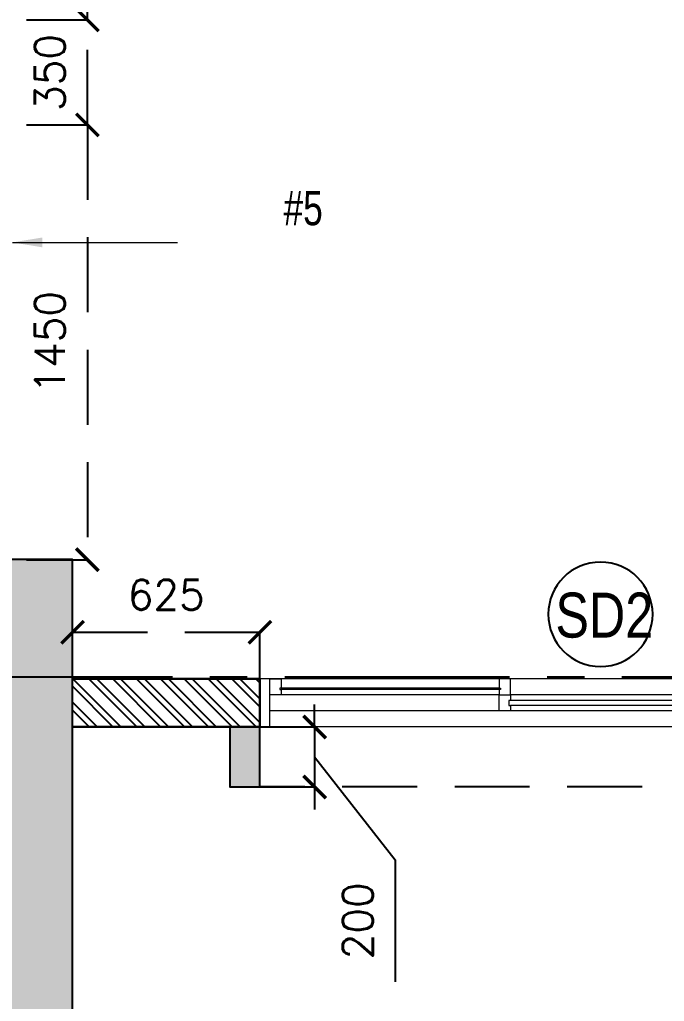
# Model space of a CAD drawing. Header units: millimetres. Extents: x 1180970 to 1231451, y -5737889 to -5695638.
# Drawn here: x 1218485 to 1220636, y -5718649 to -5715374 of the extents above; entities that cross this region are included whole.
import ezdxf
from ezdxf.enums import TextEntityAlignment as Align

# ---------------------------------------------------------------- set-up
doc = ezdxf.new("R2010")
doc.units = ezdxf.units.MM
doc.header["$LTSCALE"] = 1000
doc.header["$MEASUREMENT"] = 0
for name, pattern in [('3BHK-A$1$AUDIT_D_120904163729-0', [0]), ('AUDIT_D_120904163729-0', [0]), ('T8(T9 IS SIMILAR) - GROUND FLOOR - DIMENSION & TEXTING$0$HIDDEN', [0.375, 0.25, -0.125]), ('T8(T9 IS SIMILAR) - GROUND FLOOR ELEVATION$0$AUDIT_D_120904163729-0', [0]), ('T8(T9 IS SIMILAR) - GROUND FLOOR ELEVATION$1$HIDDEN', [0.375, 0.25, -0.125]), ('T8_REFUGE COLUMNS$0$CENTER2', [1.125, 0.75, -0.125, 0.125, -0.125])]:
    doc.linetypes.add(name, pattern=pattern)
doc.layers.get('0').update_dxf_attribs({"linetype": 'AUDIT_D_120904163729-0'})
for name, color, linetype in [('3BHK-A$1$A-HATCH -160', 251, '3BHK-A$1$AUDIT_D_120904163729-0'), ('T8(T9 IS SIMILAR) - GROUND FLOOR - DIMENSION & TEXTING$0$A-DIMENSIONS', 2, 'T8(T9 IS SIMILAR) - GROUND FLOOR - DIMENSION & TEXTING$0$HIDDEN'), ('T8(T9 IS SIMILAR) - GROUND FLOOR - DIMENSION & TEXTING$0$a-window-no', 125, 'Continuous'), ('T8(T9 IS SIMILAR) - GROUND FLOOR ELEVATION$0$A-DIM', 1, 'T8(T9 IS SIMILAR) - GROUND FLOOR ELEVATION$0$AUDIT_D_120904163729-0'), ('T8(T9 IS SIMILAR) - GROUND FLOOR ELEVATION$0$A-WALL HATCH', 252, 'T8(T9 IS SIMILAR) - GROUND FLOOR ELEVATION$0$AUDIT_D_120904163729-0'), ('T8(T9 IS SIMILAR) - GROUND FLOOR ELEVATION$0$A-WALL-FEATURES', 6, 'T8(T9 IS SIMILAR) - GROUND FLOOR ELEVATION$0$AUDIT_D_120904163729-0'), ('T8_REFUGE COLUMNS$0$A-CENTERLINE', 193, 'T8_REFUGE COLUMNS$0$CENTER2'), ('T8_REFUGE COLUMNS$0$A-RCC COLS', 3, 'Continuous')]:
    doc.layers.add(name, color=color, linetype=linetype)
for name, color, linetype, lineweight in [('3BHK-A$1$Window', 4, 'Continuous', 20), ('3BHK-A$2$A-WALL- 160', 6, 'Continuous', 30), ('T8(T9 IS SIMILAR) - GROUND FLOOR - DIMENSION & TEXTING$0$R0-18-10-2014-T1-1st Podium Floor Plan$0$Text', 2, 'Continuous', 0), ('T8(T9 IS SIMILAR) - GROUND FLOOR$0$D&W', 8, 'Continuous', 25)]:
    doc.layers.add(name, color=color, linetype=linetype, lineweight=lineweight)
doc.layers.add('T8_REFUGE COLUMNS$0$COL-HATCH', color=7, linetype='Continuous', lineweight=25, true_color=0xa3a3a3)
doc.styles.add('T8(T9 IS SIMILAR) - GROUND FLOOR - DIMENSION & TEXTING$0$ARIAL ARROW', font='swisscl.ttf')
doc.styles.add('T8(T9 IS SIMILAR) - GROUND FLOOR - DIMENSION & TEXTING$0$LODHA STANDERD', font='sanss___.ttf')
doc.styles.add('T8(T9 IS SIMILAR) - GROUND FLOOR - DIMENSION & TEXTING$0$Romans 1', font='romans.shx', dxfattribs={"height": 100})
doc.styles.add('T8(T9 IS SIMILAR) - GROUND FLOOR - DIMENSION & TEXTING$0$Tahoma', font='tahoma.ttf')
doc.styles.add('T8(T9 IS SIMILAR) - GROUND FLOOR ELEVATION$0$Romans 1', font='romans.shx', dxfattribs={"height": 100})
doc.dimstyles.new('T8(T9 IS SIMILAR) - GROUND FLOOR - DIMENSION & TEXTING$0$ALPINE S', dxfattribs={"dimscale": 0, "dimtxt": 100, "dimasz": 75, "dimexe": 0, "dimexo": 0, "dimgap": 75, "dimtad": 1, "dimdec": 0, "dimzin": 0, "dimdsep": 46, "dimtxsty": 'T8(T9 IS SIMILAR) - GROUND FLOOR - DIMENSION & TEXTING$0$Romans 1', "dimblk": 'T8(T9 IS SIMILAR) - GROUND FLOOR - DIMENSION & TEXTING$0$_ArchTick', "dimcen": 0.09, "dimclrd": 256, "dimclre": 256, "dimclrt": 7, "dimadec": 0, "dimazin": 0, "dimtfac": 1, "dimtdec": 0, "dimtofl": 0, "dimtmove": 1, "dimatfit": 0, "dimldrblk": 'T8(T9 IS SIMILAR) - GROUND FLOOR - DIMENSION & TEXTING$0$_Open90', "dimfxl": 1, "dimtolj": 1, "dimtzin": 0, "dimarcsym": 0})
doc.dimstyles.new('T8(T9 IS SIMILAR) - GROUND FLOOR - DIMENSION & TEXTING$0$SAMATA STD', dxfattribs={"dimtxt": 100, "dimasz": 50, "dimexe": 50, "dimexo": 50, "dimgap": 10, "dimtad": 0, "dimdec": 0, "dimrnd": 5, "dimzin": 0, "dimdsep": 46, "dimtxsty": 'T8(T9 IS SIMILAR) - GROUND FLOOR - DIMENSION & TEXTING$0$Tahoma', "dimblk": 'T8(T9 IS SIMILAR) - GROUND FLOOR - DIMENSION & TEXTING$0$_Origin2', "dimcen": -50, "dimdle": 50, "dimclrd": 7, "dimclre": 7, "dimclrt": 7, "dimadec": 0, "dimazin": 0, "dimtfac": 1, "dimtdec": 0, "dimtmove": 1, "dimatfit": 3, "dimfxl": 150, "dimtfill": 1, "dimtolj": 1, "dimtzin": 0, "dimlwd": -1, "dimlwe": -1, "dimarcsym": 0})
doc.dimstyles.new('T8(T9 IS SIMILAR) - GROUND FLOOR ELEVATION$0$ALPINE S', dxfattribs={"dimscale": 0, "dimtxt": 100, "dimasz": 75, "dimexe": 0, "dimexo": 0, "dimgap": 75, "dimtad": 1, "dimdec": 0, "dimzin": 0, "dimdsep": 46, "dimtxsty": 'T8(T9 IS SIMILAR) - GROUND FLOOR ELEVATION$0$Romans 1', "dimblk": 'T8(T9 IS SIMILAR) - GROUND FLOOR ELEVATION$0$_ArchTick', "dimcen": 0.09, "dimclrd": 256, "dimclre": 256, "dimclrt": 7, "dimadec": 0, "dimazin": 0, "dimtfac": 1, "dimtdec": 0, "dimtofl": 0, "dimtmove": 1, "dimatfit": 0, "dimldrblk": 'T8(T9 IS SIMILAR) - GROUND FLOOR ELEVATION$0$_Open90', "dimfxl": 1, "dimtolj": 1, "dimtzin": 0, "dimarcsym": 0})

# ---------------------------------------------------------------- blocks, each defined once
blk = doc.blocks.new('3BHK-A$1$2400')
at = {"layer": '3BHK-A$1$Window', "color": 1, "lineweight": 13}
for p, q in [((1151176.5, -5692111.9), (1148842.5, -5692111.9)), ((1149607.5, -5692111.9), (1148880, -5692111.9)), ((1149607.5, -5692165.3), (1148880, -5692165.3)), ((1150373.7, -5692165.3), (1149645, -5692165.3)), ((1150411.2, -5692165.3), (1151176.5, -5692165.3)), ((1149607.5, -5692218.6), (1148842.5, -5692218.6)), ((1150373.7, -5692218.6), (1149645, -5692218.6)), ((1151139, -5692218.6), (1150411.2, -5692218.6)), ((1150373.7, -5692271.9), (1148842.5, -5692271.9)), ((1151139, -5692271.9), (1150411.2, -5692271.9))]:
    blk.add_line(p, q, dxfattribs=at)
at = {"layer": '3BHK-A$1$Window', "color": 5, "lineweight": 13}
for p, q in [((1149607.5, -5692142.2), (1148880, -5692142.2)), ((1149607.5, -5692146.7), (1148880, -5692146.7)), ((1150373.7, -5692183.8), (1149645, -5692183.8)), ((1150373.7, -5692200), (1149645, -5692200)), ((1151139, -5692237.2), (1150411.2, -5692237.2)), ((1151139, -5692253.3), (1150411.2, -5692253.3))]:
    blk.add_line(p, q, dxfattribs=at)
at = {"layer": '3BHK-A$1$Window', "color": 4, "lineweight": 13}
for points in [[(1148842.5, -5692111.9), (1148809.5, -5692111.9), (1148809.5, -5692271.9), (1148842.5, -5692271.9)], [(1148880, -5692146.7), (1148880, -5692165.3), (1148842.5, -5692165.3), (1148842.5, -5692111.9), (1148880, -5692111.9), (1148880, -5692142.2), (1148875.5, -5692142.2), (1148875.5, -5692146.7)], [(1149607.5, -5692146.7), (1149607.5, -5692165.3), (1149645, -5692165.3), (1149645, -5692111.9), (1149607.5, -5692111.9), (1149607.5, -5692142.2), (1149612, -5692142.2), (1149612, -5692146.7)], [(1151209.5, -5692111.9), (1151176.5, -5692111.9), (1151176.5, -5692271.9), (1151209.5, -5692271.9)], [(1149645, -5692200), (1149645, -5692218.6), (1149607.5, -5692218.6), (1149607.5, -5692165.3), (1149645, -5692165.3), (1149645, -5692183.8), (1149640.5, -5692183.8), (1149640.5, -5692200)], [(1150373.7, -5692200), (1150373.7, -5692218.6), (1150411.2, -5692218.6), (1150411.2, -5692165.3), (1150373.7, -5692165.3), (1150373.7, -5692183.8), (1150378.2, -5692183.8), (1150378.2, -5692200)], [(1150411.2, -5692253.3), (1150411.2, -5692271.9), (1150373.7, -5692271.9), (1150373.7, -5692218.6), (1150411.2, -5692218.6), (1150411.2, -5692237.2), (1150406.7, -5692237.2), (1150406.7, -5692253.3)], [(1151139, -5692253.3), (1151139, -5692271.9), (1151176.5, -5692271.9), (1151176.5, -5692218.6), (1151139, -5692218.6), (1151139, -5692237.2), (1151143.5, -5692237.2), (1151143.5, -5692253.3)]]:
    blk.add_lwpolyline(points, close=True, dxfattribs=at)
blk = doc.blocks.new('3BHK-A')
at = {"layer": '3BHK-A$1$A-HATCH -160', "linetype": 'ByBlock'}
h = blk.add_hatch(dxfattribs=at)
h.set_pattern_fill('ANSI32', color=256, scale=150)
h.set_pattern_definition([(45, (-0.65, 1285.594), (-39.77475644, 39.77475644), []), (45, (25.864, 1285.594), (-39.77475644, 39.77475644), [])])
h.paths.add_polyline_path([(1193257.7, -5717734.7), (1193882.6, -5717734.7), (1193882.6, -5717574.7), (1193257.7, -5717574.7)])
at = {"layer": '3BHK-A$2$A-WALL- 160', "linetype": 'ByBlock'}
for p, q in [((1193257.7, -5717573.4, 0), (1193257.7, -5717733.4, 0)), ((1193882.6, -5717573.4, 0), (1193257.7, -5717573.4, 0)), ((1193882.6, -5717733.4, 0), (1193257.7, -5717733.4, 0))]:
    blk.add_line(p, q, dxfattribs=at)
at = {"layer": '3BHK-A$2$A-WALL- 160', "linetype": 'ByBlock', "xscale": -1}
blk.add_blockref('3BHK-A$1$2400', (2342067.1, -25461.5, 0), dxfattribs=at)
blk = doc.blocks.new('T8_REFUGE COLUMNS')
at = {"layer": 'T8_REFUGE COLUMNS$0$COL-HATCH', "linetype": 'ByBlock'}
h = blk.add_hatch(color=256, dxfattribs=at)
h.dxf.hatch_style = 1
h.paths.add_polyline_path([(1218362.1, -5719609.9), (1218662.1, -5719609.9), (1218662.1, -5717174.9), (1218362.1, -5717174.9)])
at = {"layer": 'T8_REFUGE COLUMNS$0$A-CENTERLINE'}
blk.add_line((1223494.9, -5717567.4), (1182495.9, -5717567.4), dxfattribs=at)
at = {"layer": 'T8_REFUGE COLUMNS$0$A-RCC COLS', "linetype": 'ByBlock'}
blk.add_lwpolyline([(1218362.1, -5719609.9), (1218662.1, -5719609.9), (1218662.1, -5717174.9), (1218362.1, -5717174.9)], close=True, dxfattribs=at)
blk = doc.blocks.new('T8(T9 IS SIMILAR) - GROUND FLOOR ELEVATION$0$_ArchTick')
at = {"color": 0, "linetype": 'ByBlock', "const_width": 0.15}
blk.add_lwpolyline([(-0.5, -0.5), (0.5, 0.5)], dxfattribs=at)
blk = doc.blocks.new('*D340')
at = {"layer": 'T8(T9 IS SIMILAR) - GROUND FLOOR ELEVATION$0$A-DIM', "lineweight": -2, "transparency": 16777216}
for p, q in [((1219469.5, -5717733.5), (1219469.5, -5717658.5)), ((1219469.5, -5717733.5), (1219469.5, -5717933.5)), ((1219469.5, -5717833.5), (1219738.6, -5718176.9)), ((1219469.5, -5717933.5), (1219469.5, -5718008.5)), ((1219738.6, -5718176.9), (1219738.6, -5718584))]:
    blk.add_line(p, q, dxfattribs=at)
at = {"layer": 'T8(T9 IS SIMILAR) - GROUND FLOOR ELEVATION$0$A-DIM', "linetype": 'T8(T9 IS SIMILAR) - GROUND FLOOR ELEVATION$1$HIDDEN', "lineweight": -2, "transparency": 16777216}
for p, q in [((1219286.9, -5717733.5), (1219469.5, -5717733.5)), ((1219286.9, -5717933.5), (1219469.5, -5717933.5))]:
    blk.add_line(p, q, dxfattribs=at)
at = {"layer": 'T8(T9 IS SIMILAR) - GROUND FLOOR ELEVATION$0$A-DIM', "linetype": 'ByBlock', "lineweight": -2, "transparency": 16777216, "xscale": 75, "yscale": 75, "zscale": 75}
for p, rotation in [((1219469.5, -5717733.5), 270), ((1219469.5, -5717933.5), 90)]:
    blk.add_blockref('T8(T9 IS SIMILAR) - GROUND FLOOR ELEVATION$0$_ArchTick', p, dxfattribs=dict(at, rotation=rotation))
at = {"layer": 'T8(T9 IS SIMILAR) - GROUND FLOOR ELEVATION$0$A-DIM', "color": 7, "linetype": 'ByBlock', "transparency": 16777216, "insert": (1219613.6, -5718380.5), "char_height": 100, "attachment_point": 5, "rotation": 90, "style": 'T8(T9 IS SIMILAR) - GROUND FLOOR ELEVATION$0$Romans 1'}
blk.add_mtext('\\A1;200', dxfattribs=at)
blk = doc.blocks.new('T8(T9 IS SIMILAR) - GROUND FLOOR ELEVATION$0$_Open90')
at = {"color": 0, "linetype": 'ByBlock', "lineweight": -2}
for p, q in [((-0.5, 0.5), (0, 0)), ((0, 0), (-1, 0)), ((0, 0), (-0.5, -0.5))]:
    blk.add_line(p, q, dxfattribs=at)
blk = doc.blocks.new('T8(T9 IS SIMILAR) - GROUND FLOOR - DIMENSION & TEXTING$0$_ArchTick')
at = {"color": 0, "linetype": 'ByBlock', "const_width": 0.15}
blk.add_lwpolyline([(-0.5, -0.5), (0.5, 0.5)], dxfattribs=at)
blk = doc.blocks.new('*D605')
at = {"layer": 'T8(T9 IS SIMILAR) - GROUND FLOOR - DIMENSION & TEXTING$0$A-DIMENSIONS', "linetype": 'T8(T9 IS SIMILAR) - GROUND FLOOR - DIMENSION & TEXTING$0$HIDDEN', "lineweight": -2, "transparency": 16777216}
for p, q in [((1218661.9, -5717573.6), (1218661.9, -5717417.3)), ((1219286.8, -5717573.6), (1219286.8, -5717417.3))]:
    blk.add_line(p, q, dxfattribs=at)
at = {"layer": 'T8(T9 IS SIMILAR) - GROUND FLOOR - DIMENSION & TEXTING$0$A-DIMENSIONS', "lineweight": -2, "transparency": 16777216}
blk.add_line((1218661.9, -5717417.3), (1219286.8, -5717417.3), dxfattribs=at)
at = {"layer": 'T8(T9 IS SIMILAR) - GROUND FLOOR - DIMENSION & TEXTING$0$A-DIMENSIONS', "linetype": 'ByBlock', "lineweight": -2, "transparency": 16777216, "xscale": 75, "yscale": 75, "zscale": 75, "rotation": 180}
blk.add_blockref('T8(T9 IS SIMILAR) - GROUND FLOOR - DIMENSION & TEXTING$0$_ArchTick', (1218661.9, -5717417.3), dxfattribs=at)
at = {"layer": 'T8(T9 IS SIMILAR) - GROUND FLOOR - DIMENSION & TEXTING$0$A-DIMENSIONS', "linetype": 'ByBlock', "lineweight": -2, "transparency": 16777216, "xscale": 75, "yscale": 75, "zscale": 75}
blk.add_blockref('T8(T9 IS SIMILAR) - GROUND FLOOR - DIMENSION & TEXTING$0$_ArchTick', (1219286.8, -5717417.3), dxfattribs=at)
at = {"layer": 'T8(T9 IS SIMILAR) - GROUND FLOOR - DIMENSION & TEXTING$0$A-DIMENSIONS', "color": 7, "linetype": 'ByBlock', "transparency": 16777216, "insert": (1218974.4, -5717292.3), "char_height": 100, "attachment_point": 5, "style": 'T8(T9 IS SIMILAR) - GROUND FLOOR - DIMENSION & TEXTING$0$Romans 1'}
blk.add_mtext('\\A1;625', dxfattribs=at)
blk = doc.blocks.new('T8(T9 IS SIMILAR) - GROUND FLOOR - DIMENSION & TEXTING$0$_Open90')
at = {"color": 0, "linetype": 'ByBlock', "lineweight": -2}
for p, q in [((-0.5, 0.5), (0, 0)), ((0, 0), (-1, 0)), ((0, 0), (-0.5, -0.5))]:
    blk.add_line(p, q, dxfattribs=at)
blk = doc.blocks.new('T8(T9 IS SIMILAR) - GROUND FLOOR - DIMENSION & TEXTING$0$WINDOW TAG')
at = {"layer": 'T8(T9 IS SIMILAR) - GROUND FLOOR - DIMENSION & TEXTING$0$a-window-no'}
blk.add_circle((0, 0), 174.1, dxfattribs=at)
at = {"layer": 'T8(T9 IS SIMILAR) - GROUND FLOOR - DIMENSION & TEXTING$0$a-window-no', "style": 'T8(T9 IS SIMILAR) - GROUND FLOOR - DIMENSION & TEXTING$0$LODHA STANDERD'}
blk.add_attdef('WINDOW', text='', height=150, dxfattribs=at).set_placement((11.3, 2.8), align=Align.MIDDLE_CENTER)
blk = doc.blocks.new('*D433')
at = {"layer": 'T8(T9 IS SIMILAR) - GROUND FLOOR - DIMENSION & TEXTING$0$A-DIMENSIONS', "linetype": 'T8(T9 IS SIMILAR) - GROUND FLOOR - DIMENSION & TEXTING$0$HIDDEN', "lineweight": -2, "transparency": 16777216}
for p, q in [((1218508.2, -5715375), (1218711.4, -5715375)), ((1218508.2, -5715725), (1218711.4, -5715725))]:
    blk.add_line(p, q, dxfattribs=at)
at = {"layer": 'T8(T9 IS SIMILAR) - GROUND FLOOR - DIMENSION & TEXTING$0$A-DIMENSIONS', "lineweight": -2, "transparency": 16777216}
blk.add_line((1218711.4, -5715725), (1218711.4, -5715375), dxfattribs=at)
at = {"layer": 'T8(T9 IS SIMILAR) - GROUND FLOOR - DIMENSION & TEXTING$0$A-DIMENSIONS', "linetype": 'ByBlock', "lineweight": -2, "transparency": 16777216, "xscale": 75, "yscale": 75, "zscale": 75}
for p, rotation in [((1218711.4, -5715375), 90), ((1218711.4, -5715725), 270)]:
    blk.add_blockref('T8(T9 IS SIMILAR) - GROUND FLOOR - DIMENSION & TEXTING$0$_ArchTick', p, dxfattribs=dict(at, rotation=rotation))
at = {"layer": 'T8(T9 IS SIMILAR) - GROUND FLOOR - DIMENSION & TEXTING$0$A-DIMENSIONS', "color": 7, "linetype": 'ByBlock', "transparency": 16777216, "insert": (1218586.4, -5715550), "char_height": 100, "attachment_point": 5, "rotation": 90, "style": 'T8(T9 IS SIMILAR) - GROUND FLOOR - DIMENSION & TEXTING$0$Romans 1'}
blk.add_mtext('\\A1;350', dxfattribs=at)
blk = doc.blocks.new('*D435')
at = {"layer": 'T8(T9 IS SIMILAR) - GROUND FLOOR - DIMENSION & TEXTING$0$A-DIMENSIONS', "linetype": 'T8(T9 IS SIMILAR) - GROUND FLOOR - DIMENSION & TEXTING$0$HIDDEN', "lineweight": -2, "transparency": 16777216}
for p, q in [((1218508.2, -5715725), (1218711.4, -5715725)), ((1218508.2, -5717175.5), (1218711.4, -5717175.5))]:
    blk.add_line(p, q, dxfattribs=at)
at = {"layer": 'T8(T9 IS SIMILAR) - GROUND FLOOR - DIMENSION & TEXTING$0$A-DIMENSIONS', "lineweight": -2, "transparency": 16777216}
blk.add_line((1218711.4, -5715725), (1218711.4, -5717175.5), dxfattribs=at)
at = {"layer": 'T8(T9 IS SIMILAR) - GROUND FLOOR - DIMENSION & TEXTING$0$A-DIMENSIONS', "linetype": 'ByBlock', "lineweight": -2, "transparency": 16777216, "xscale": 75, "yscale": 75, "zscale": 75}
for p, rotation in [((1218711.4, -5715725), 90), ((1218711.4, -5717175.5), 270)]:
    blk.add_blockref('T8(T9 IS SIMILAR) - GROUND FLOOR - DIMENSION & TEXTING$0$_ArchTick', p, dxfattribs=dict(at, rotation=rotation))
at = {"layer": 'T8(T9 IS SIMILAR) - GROUND FLOOR - DIMENSION & TEXTING$0$A-DIMENSIONS', "color": 7, "linetype": 'ByBlock', "transparency": 16777216, "insert": (1218586.4, -5716450.2), "char_height": 100, "attachment_point": 5, "rotation": 90, "style": 'T8(T9 IS SIMILAR) - GROUND FLOOR - DIMENSION & TEXTING$0$Romans 1'}
blk.add_mtext('\\A1;1450', dxfattribs=at)
blk = doc.blocks.new('*D436')
at = {"layer": 'T8(T9 IS SIMILAR) - GROUND FLOOR - DIMENSION & TEXTING$0$A-DIMENSIONS', "linetype": 'T8(T9 IS SIMILAR) - GROUND FLOOR - DIMENSION & TEXTING$0$HIDDEN', "lineweight": -2, "transparency": 16777216}
for p, q in [((1218508.2, -5714149.9), (1218711.4, -5714149.9)), ((1218508.2, -5715375), (1218711.4, -5715375))]:
    blk.add_line(p, q, dxfattribs=at)
at = {"layer": 'T8(T9 IS SIMILAR) - GROUND FLOOR - DIMENSION & TEXTING$0$A-DIMENSIONS', "lineweight": -2, "transparency": 16777216}
blk.add_line((1218711.4, -5715375), (1218711.4, -5714149.9), dxfattribs=at)
at = {"layer": 'T8(T9 IS SIMILAR) - GROUND FLOOR - DIMENSION & TEXTING$0$A-DIMENSIONS', "linetype": 'ByBlock', "lineweight": -2, "transparency": 16777216, "xscale": 75, "yscale": 75, "zscale": 75}
for p, rotation in [((1218711.4, -5714149.9), 90), ((1218711.4, -5715375), 270)]:
    blk.add_blockref('T8(T9 IS SIMILAR) - GROUND FLOOR - DIMENSION & TEXTING$0$_ArchTick', p, dxfattribs=dict(at, rotation=rotation))
at = {"layer": 'T8(T9 IS SIMILAR) - GROUND FLOOR - DIMENSION & TEXTING$0$A-DIMENSIONS', "color": 7, "linetype": 'ByBlock', "transparency": 16777216, "insert": (1218586.4, -5714762.4), "char_height": 100, "attachment_point": 5, "rotation": 90, "style": 'T8(T9 IS SIMILAR) - GROUND FLOOR - DIMENSION & TEXTING$0$Romans 1'}
blk.add_mtext('\\A1;1225', dxfattribs=at)
blk = doc.blocks.new('T8(T9 IS SIMILAR) - GROUND FLOOR - DIMENSION & TEXTING$0$_Origin2')
at = {"color": 0, "linetype": 'ByBlock', "lineweight": -2}
blk.add_line((-0.5, 0), (-1, 0), dxfattribs=at)
for radius in [0.5, 0.25]:
    blk.add_circle((0, 0), radius, dxfattribs=at)
blk = doc.blocks.new('T8(T9 IS SIMILAR) - GROUND FLOOR ELEVATION')
at = {"layer": 'T8(T9 IS SIMILAR) - GROUND FLOOR ELEVATION$0$A-WALL HATCH', "linetype": 'ByBlock'}
h = blk.add_hatch(dxfattribs=at)
h.set_pattern_fill('ZIGZAG', color=256, scale=250)
h.set_pattern_definition([(0, (0, 0), (31.25, 31.25), [31.25, -31.25]), (90, (31.25, 0), (-31.25, 31.25), [31.25, -31.25])])
h.paths.add_polyline_path([(1186332.7, -5719983.5), (1186332.7, -5719683.5), (1186432.7, -5719683.5), (1186432.7, -5719883.5), (1186982.7, -5719883.5), (1186982.7, -5719523.5), (1187082.7, -5719523.5), (1187082.7, -5719983.5)])
h.paths.add_polyline_path([(1190232.7, -5719983.5), (1190232.7, -5719683.5), (1190132.7, -5719683.5), (1190132.7, -5719883.5), (1189582.7, -5719883.5), (1189582.7, -5719523.5), (1189482.7, -5719523.5), (1189482.7, -5719983.5)])
h.paths.add_polyline_path([(1190857.7, -5717933.5), (1190857.7, -5717733.5), (1190757.7, -5717733.5), (1190757.7, -5717933.5)])
h.paths.add_polyline_path([(1193357.7, -5717733.5), (1193357.7, -5717933.5), (1193257.7, -5717933.5), (1193257.7, -5717733.5)])
h.paths.add_polyline_path([(1196632.8, -5709938.8), (1196632.8, -5709738.8), (1196532.8, -5709738.8), (1196532.8, -5709938.8)])
h.paths.add_polyline_path([(1194132, -5709738.8), (1194132, -5709938.8), (1194032, -5709938.8), (1194032, -5709738.8)])
h.paths.add_polyline_path([(1195742.7, -5701889.7), (1196212.8, -5701889.7), (1196212.8, -5702349.7), (1196112.8, -5702349.7), (1196112.8, -5701989.7), (1195742.7, -5701989.7)])
h.paths.add_polyline_path([(1198312.8, -5702349.7), (1198312.8, -5701889.7), (1199132.6, -5701889.7), (1199132.6, -5701989.7), (1198412.8, -5701989.7), (1198412.8, -5702349.7)])
h.paths.add_polyline_path([(1199662.5, -5701090.3), (1199662.5, -5700890.3), (1199762.5, -5700890.3), (1199762.5, -5701090.3)])
h.paths.add_polyline_path([(1201862.6, -5700890.3), (1201862.6, -5701090.3), (1201962.6, -5701090.3), (1201962.6, -5700890.3)])
h.paths.add_polyline_path([(1210681.9, -5700890.3), (1210681.9, -5701090.3), (1210581.9, -5701090.3), (1210581.9, -5700890.3)])
h.paths.add_polyline_path([(1212882, -5701090.3), (1212882, -5700890.3), (1212782, -5700890.3), (1212782, -5701090.3)])
h.paths.add_polyline_path([(1214231.8, -5702349.7), (1214231.8, -5701889.7), (1213412.3, -5701889.7), (1213412.3, -5701989.7), (1214131.8, -5701989.7), (1214131.8, -5702349.7)])
h.paths.add_polyline_path([(1216801.9, -5701889.7), (1216331.8, -5701889.7), (1216331.8, -5702349.7), (1216431.8, -5702349.7), (1216431.8, -5701989.7), (1216801.9, -5701989.7)])
h.paths.add_polyline_path([(1215911.7, -5709938.8), (1215911.7, -5709738.8), (1216011.7, -5709738.8), (1216011.7, -5709938.8)])
h.paths.add_polyline_path([(1218412.5, -5709738.8), (1218412.5, -5709938.8), (1218512.5, -5709938.8), (1218512.5, -5709738.8)])
h.paths.add_polyline_path([(1221686.9, -5717933.5), (1221686.9, -5717733.5), (1221786.9, -5717733.5), (1221786.9, -5717933.5)])
h.paths.add_polyline_path([(1219186.9, -5717733.5), (1219186.9, -5717933.5), (1219286.9, -5717933.5), (1219286.9, -5717733.5)])
h.paths.add_polyline_path([(1222311.8, -5719983.5), (1222311.8, -5719683.5), (1222411.8, -5719683.5), (1222411.8, -5719883.5), (1222961.8, -5719883.5), (1222961.8, -5719523.5), (1223061.8, -5719523.5), (1223061.8, -5719983.5)])
h.paths.add_polyline_path([(1226211.8, -5719983.5), (1226211.8, -5719683.5), (1226111.8, -5719683.5), (1226111.8, -5719883.5), (1225561.8, -5719883.5), (1225561.8, -5719523.5), (1225461.8, -5719523.5), (1225461.8, -5719983.5)])
h.paths.add_polyline_path([(1217001.9, -5727584.6), (1216901.9, -5727584.6), (1216901.9, -5727784.6), (1216356.8, -5727784.6), (1216356.8, -5727424.6), (1216256.8, -5727424.6), (1216256.8, -5727884.6), (1217001.9, -5727884.6)])
h.paths.add_polyline_path([(1214156.8, -5727424.6), (1214056.8, -5727424.6), (1214056.8, -5727784.6), (1213412.3, -5727784.6), (1213412.3, -5727884.6), (1214156.8, -5727884.6)])
h.paths.add_polyline_path([(1210681.9, -5728884), (1210681.9, -5728684), (1210581.9, -5728684), (1210581.9, -5728884)])
h.paths.add_polyline_path([(1212882, -5728684), (1212882, -5728884), (1212782, -5728884), (1212782, -5728684)])
h.paths.add_polyline_path([(1201862.6, -5728884), (1201862.6, -5728684), (1201962.6, -5728684), (1201962.6, -5728884)])
h.paths.add_polyline_path([(1199662.5, -5728684), (1199662.5, -5728884), (1199762.5, -5728884), (1199762.5, -5728684)])
h.paths.add_polyline_path([(1198387.7, -5727424.6), (1198487.7, -5727424.6), (1198487.7, -5727784.6), (1199132.3, -5727784.6), (1199132.3, -5727884.6), (1198387.7, -5727884.6)])
h.paths.add_polyline_path([(1195542.6, -5727584.6), (1195642.6, -5727584.6), (1195642.6, -5727784.6), (1196187.7, -5727784.6), (1196187.7, -5727424.6), (1196287.7, -5727424.6), (1196287.7, -5727884.6), (1195542.6, -5727884.6)])
at = {"layer": 'T8(T9 IS SIMILAR) - GROUND FLOOR ELEVATION$0$A-WALL-FEATURES', "color": 8, "linetype": 'T8(T9 IS SIMILAR) - GROUND FLOOR ELEVATION$1$HIDDEN'}
blk.add_line((1221686.9, -5717933.5, 0), (1219286.9, -5717933.5, 0), dxfattribs=at)
at = {"layer": 'T8(T9 IS SIMILAR) - GROUND FLOOR ELEVATION$0$A-WALL-FEATURES', "linetype": 'ByBlock', "elevation": 0}
blk.add_lwpolyline([(1219186.9, -5717733.5), (1219186.9, -5717933.5), (1219286.9, -5717933.5), (1219286.9, -5717733.5)], close=True, dxfattribs=at)
at = {"layer": 'T8(T9 IS SIMILAR) - GROUND FLOOR ELEVATION$0$A-DIM', "linetype": 'ByBlock'}
dim = blk.add_linear_dim(base=(1219469.5, -5717933.5), p1=(1219286.9, -5717733.5, 0), p2=(1219286.9, -5717933.5, 0), angle=90, dimstyle='T8(T9 IS SIMILAR) - GROUND FLOOR ELEVATION$0$ALPINE S', override={"dimscale": 1, "dimfxl": 5, "dimarcsym": 1}, dxfattribs=at)
dim.commit()
dim.dimension.update_dxf_attribs({"geometry": '*D340', "text_midpoint": (1219738.6, -5718251.9), "dimtype": 128})
blk = doc.blocks.new('T8(T9 IS SIMILAR) - GROUND FLOOR')
at = {"layer": 'T8(T9 IS SIMILAR) - GROUND FLOOR$0$D&W', "linetype": 'ByBlock'}
blk.add_blockref('T8_REFUGE COLUMNS', (0, 0), dxfattribs=at)
at = {"layer": 'T8(T9 IS SIMILAR) - GROUND FLOOR$0$D&W', "linetype": 'ByBlock', "xscale": -1}
blk.add_blockref('3BHK-A', (2412544.6, 0), dxfattribs=at)
at = {"layer": 'T8(T9 IS SIMILAR) - GROUND FLOOR$0$D&W', "linetype": 'ByBlock'}
blk.add_blockref('T8(T9 IS SIMILAR) - GROUND FLOOR ELEVATION', (0, 0), dxfattribs=at)
blk = doc.blocks.new('T8(T9 IS SIMILAR) - GROUND FLOOR - DIMENSION & TEXTING')
at = {"layer": 'T8(T9 IS SIMILAR) - GROUND FLOOR - DIMENSION & TEXTING$0$a-window-no'}
ref = blk.add_blockref('T8(T9 IS SIMILAR) - GROUND FLOOR - DIMENSION & TEXTING$0$WINDOW TAG', (1220423.3, -5717357.5, 1.6), dxfattribs=dict(at, xscale=-1, rotation=180))
ref.add_attrib('WINDOW', 'SD2', dxfattribs={"height": 150, "style": 'T8(T9 IS SIMILAR) - GROUND FLOOR - DIMENSION & TEXTING$0$LODHA STANDERD', "width": 0.8}).set_placement((1220436, -5717360.3, 1.6), align=Align.MIDDLE_CENTER)
at = {"layer": 'T8(T9 IS SIMILAR) - GROUND FLOOR - DIMENSION & TEXTING$0$R0-18-10-2014-T1-1st Podium Floor Plan$0$Text', "insert": (1219496.7, -5715945, -0.5), "char_height": 114.75, "width": 683.818, "attachment_point": 3, "style": 'T8(T9 IS SIMILAR) - GROUND FLOOR - DIMENSION & TEXTING$0$ARIAL ARROW'}
blk.add_mtext('#5 ', dxfattribs=at)
at = {"layer": 'T8(T9 IS SIMILAR) - GROUND FLOOR - DIMENSION & TEXTING$0$A-DIMENSIONS', "linetype": 'ByBlock'}
for base, p1, p2, picture, middle in [((1218711.4, -5714149.9), (1218508.2, -5715375), (1218508.2, -5714149.9), '*D436', (1218586.4, -5714762.4)), ((1218711.4316, -5717175.4621), (1218508.1617, -5715724.976), (1218508.1934, -5717175.4621, 0.4896), '*D435', (1218586.4316, -5716450.2191))]:
    dim = blk.add_linear_dim(base=base, p1=p1, p2=p2, angle=90, dimstyle='T8(T9 IS SIMILAR) - GROUND FLOOR - DIMENSION & TEXTING$0$ALPINE S', override={"dimscale": 1, "dimfxl": 5, "dimarcsym": 1}, dxfattribs=at)
    dim.commit()
    dim.dimension.update_dxf_attribs({"geometry": picture, "text_midpoint": middle})
dim = blk.add_linear_dim(base=(1218711.4, -5715375), p1=(1218508.2, -5715725, 0.5), p2=(1218508.2, -5715375, 0.5), angle=90, dimstyle='T8(T9 IS SIMILAR) - GROUND FLOOR - DIMENSION & TEXTING$0$ALPINE S', override={"dimscale": 1, "dimfxl": 5, "dimarcsym": 1}, dxfattribs=at)
dim.commit()
dim.dimension.update_dxf_attribs({"geometry": '*D433', "text_midpoint": (1218711.4, -5715550), "dimtype": 128})
dim = blk.add_linear_dim(base=(1219286.8, -5717417.3, 0.5), p1=(1218661.9, -5717573.6, 0.5), p2=(1219286.8, -5717573.6, 0.5), dimstyle='T8(T9 IS SIMILAR) - GROUND FLOOR - DIMENSION & TEXTING$0$ALPINE S', override={"dimscale": 1, "dimfxl": 5, "dimarcsym": 1}, dxfattribs=at)
dim.commit()
dim.dimension.update_dxf_attribs({"geometry": '*D605', "text_midpoint": (1218974.4, -5717292.3, 0.5)})
at = {"layer": 'T8(T9 IS SIMILAR) - GROUND FLOOR - DIMENSION & TEXTING$0$R0-18-10-2014-T1-1st Podium Floor Plan$0$Text'}
blk.add_leader([(1218461.3, -5716117, -0.5), (1218805.3, -5716117, -0.5), (1219011.6, -5716117, -0.5)], dimstyle='T8(T9 IS SIMILAR) - GROUND FLOOR - DIMENSION & TEXTING$0$SAMATA STD', override={"dimasz": 100, "dimclrd": 2, "dimfxlon": 1, "dimarcsym": 1}, dxfattribs=at)

msp = doc.modelspace()

# ---------------------------------------------------------------- block references
at = {"linetype": 'ByBlock'}
msp.add_blockref('T8(T9 IS SIMILAR) - GROUND FLOOR', (0, 0), dxfattribs=at)

# ---------------------------------------------------------------- next in the draw order: block references
msp.add_blockref('T8(T9 IS SIMILAR) - GROUND FLOOR - DIMENSION & TEXTING', (0, 0), dxfattribs=at)

doc.saveas('drawing.dxf')
